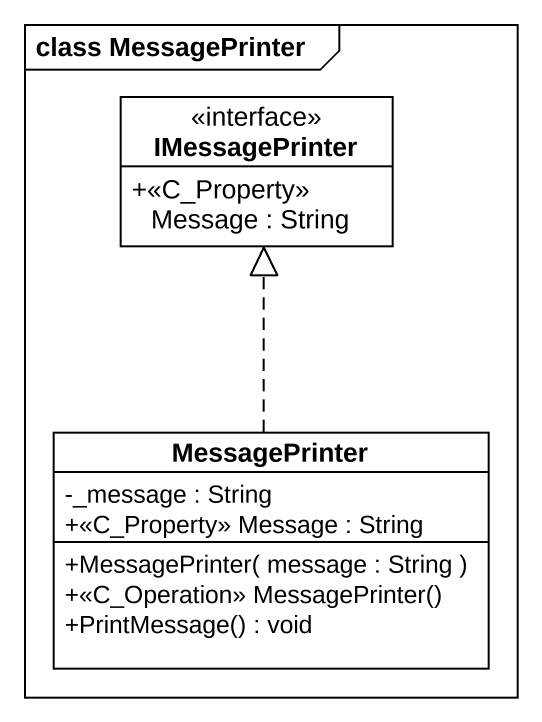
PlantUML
@startuml
mainframe class MessagePrinter
hide circle
hide empty members
skinparam classAttributeIconSize 0
interface IMessagePrinter {
  +<<C_Property>> Message : String
}
class MessagePrinter {
  -_message : String
  +<<C_Property>> Message : String
  +MessagePrinter( message : String )
  +<<C_Operation>> MessagePrinter()
  +PrintMessage() : void
}
MessagePrinter .up.|> IMessagePrinter
@enduml
